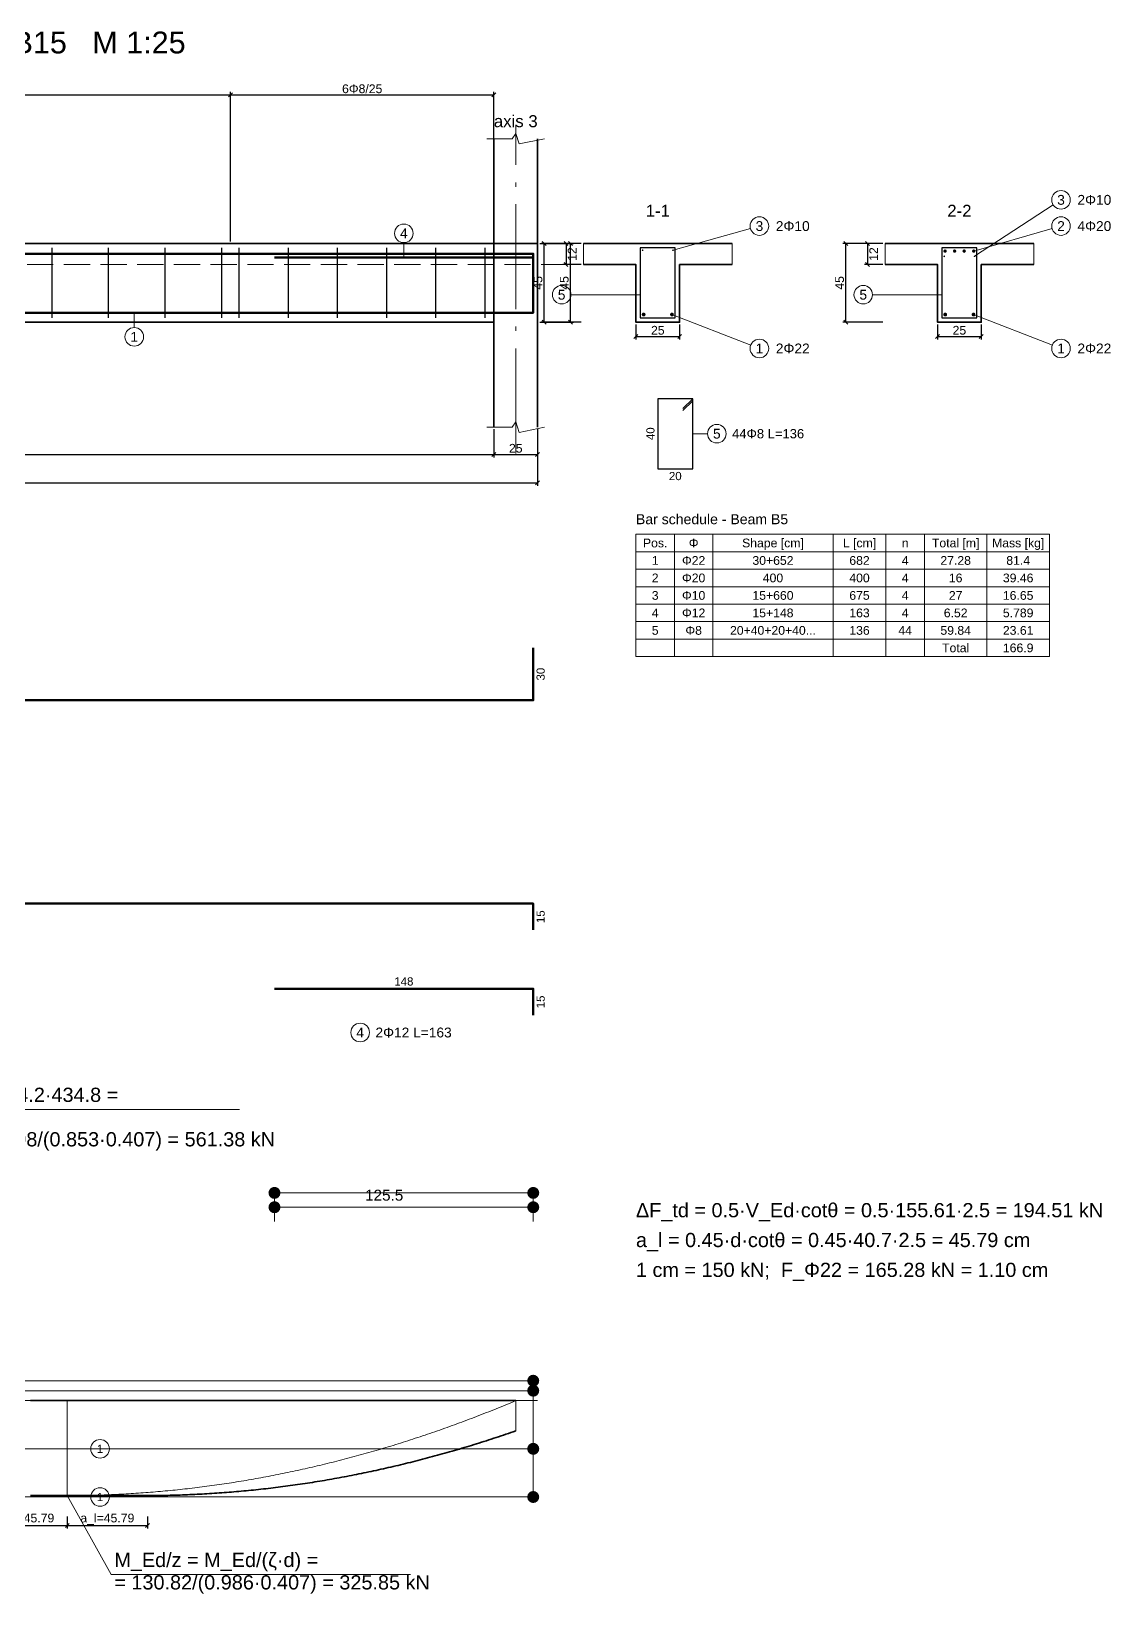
# Model space of a CAD drawing. Header units: millimetres. Extents: x -455 to 11942, y -2742 to 3320.
# Drawn here: x 2694 to 3312, y -2313 to -1420 of the extents above; entities that cross this region are included whole.
import ezdxf
from ezdxf.enums import TextEntityAlignment as Align

# ---------------------------------------------------------------- set-up
doc = ezdxf.new("R2010")
doc.units = ezdxf.units.MM
doc.linetypes.add('RC_AXIS', pattern=[82.5, 60, -10, 2.5, -10])
doc.linetypes.add('RC_DASHED', pattern=[21, 15, -6])
for name, color, linetype, lineweight in [('D-AXIS', 2, 'RC_AXIS', 13), ('D-BARS', 1, 'Continuous', 50), ('D-CONCRETE', 7, 'Continuous', 35), ('D-DIM', 3, 'Continuous', 18), ('D-HIDDEN', 8, 'RC_DASHED', 13), ('D-LINKS', 5, 'Continuous', 25), ('D-TEXT', 7, 'Continuous', 18)]:
    doc.layers.add(name, color=color, linetype=linetype, lineweight=lineweight)
doc.styles.add('RC_TEXT', font='arial.ttf')
doc.dimstyles.new('RC_D25', dxfattribs={"dimtxt": 5, "dimasz": 2.25, "dimexe": 1.75, "dimexo": 1.25, "dimgap": 1, "dimtad": 1, "dimdec": 1, "dimdsep": 46, "dimtxsty": 'RC_TEXT', "dimblk": 'OBLIQUE', "dimcen": 2.5, "dimclrd": 3, "dimclre": 3, "dimclrt": 3, "dimazin": 3, "dimtfac": 1, "dimtmove": 2, "dimatfit": 3})

# ---------------------------------------------------------------- blocks, each defined once
blk = doc.blocks.new('_Oblique')
at = {"color": 0, "linetype": 'ByBlock', "lineweight": -2}
blk.add_line((-0.5, -0.5), (0.5, 0.5), dxfattribs=at)

msp = doc.modelspace()

# ---------------------------------------------------------------- hatches: boundary and pattern name
at = {"layer": 'D-BARS'}
h = msp.add_hatch(color=7, dxfattribs=at)
h.dxf.hatch_style = 1
edge = h.paths.add_edge_path()
edge.add_arc((3043.97, -1544.82), 0.5, 0, 360)
h = msp.add_hatch(color=7, dxfattribs=at)
h.dxf.hatch_style = 1
edge = h.paths.add_edge_path()
edge.add_arc((3061.37, -1544.82), 0.5, 0, 360)
h = msp.add_hatch(color=7, dxfattribs=at)
h.dxf.hatch_style = 1
edge = h.paths.add_edge_path()
edge.add_arc((3216.97, -1545.32), 1, 0, 360)
h = msp.add_hatch(color=7, dxfattribs=at)
h.dxf.hatch_style = 1
edge = h.paths.add_edge_path()
edge.add_arc((3222.43, -1545.32), 1, 0, 360)
h = msp.add_hatch(color=7, dxfattribs=at)
h.dxf.hatch_style = 1
edge = h.paths.add_edge_path()
edge.add_arc((3227.9, -1545.32), 1, 0, 360)
h = msp.add_hatch(color=7, dxfattribs=at)
h.dxf.hatch_style = 1
edge = h.paths.add_edge_path()
edge.add_arc((3233.37, -1545.32), 1, 0, 360)
h = msp.add_hatch(color=7, dxfattribs=at)
h.dxf.hatch_style = 1
edge = h.paths.add_edge_path()
edge.add_arc((3216.47, -1548.32), 0.5, 0, 360)
h = msp.add_hatch(color=7, dxfattribs=at)
h.dxf.hatch_style = 1
edge = h.paths.add_edge_path()
edge.add_arc((3233.87, -1548.32), 0.5, 0, 360)
h = msp.add_hatch(color=7, dxfattribs=at)
h.dxf.hatch_style = 1
edge = h.paths.add_edge_path()
edge.add_arc((3044.57, -1581.62), 1.1, 0, 360)
h = msp.add_hatch(color=7, dxfattribs=at)
h.dxf.hatch_style = 1
edge = h.paths.add_edge_path()
edge.add_arc((3060.77, -1581.62), 1.1, 0, 360)
h = msp.add_hatch(color=7, dxfattribs=at)
h.dxf.hatch_style = 1
edge = h.paths.add_edge_path()
edge.add_arc((3217.07, -1581.62), 1.1, 0, 360)
h = msp.add_hatch(color=7, dxfattribs=at)
h.dxf.hatch_style = 1
edge = h.paths.add_edge_path()
edge.add_arc((3233.27, -1581.62), 1.1, 0, 360)
at = {"layer": 'D-TEXT'}
h = msp.add_hatch(color=7, dxfattribs=at)
h.dxf.hatch_style = 1
edge = h.paths.add_edge_path()
edge.add_arc((2833.42, -2084), 3.44, 0, 360)
h = msp.add_hatch(color=7, dxfattribs=at)
h.dxf.hatch_style = 1
edge = h.paths.add_edge_path()
edge.add_arc((2981.42, -2084), 3.44, 0, 360)
h = msp.add_hatch(color=7, dxfattribs=at)
h.dxf.hatch_style = 1
edge = h.paths.add_edge_path()
edge.add_arc((2833.42, -2092.2), 3.44, 0, 360)
h = msp.add_hatch(color=7, dxfattribs=at)
h.dxf.hatch_style = 1
edge = h.paths.add_edge_path()
edge.add_arc((2981.42, -2092.2), 3.44, 0, 360)
h = msp.add_hatch(color=7, dxfattribs=at)
h.dxf.hatch_style = 1
edge = h.paths.add_edge_path()
edge.add_arc((2981.42, -2191.45), 3.44, 0, 360)
h = msp.add_hatch(color=7, dxfattribs=at)
h.dxf.hatch_style = 1
edge = h.paths.add_edge_path()
edge.add_arc((2981.42, -2197.14), 3.44, 0, 360)
h = msp.add_hatch(color=7, dxfattribs=at)
h.dxf.hatch_style = 1
edge = h.paths.add_edge_path()
edge.add_arc((2981.42, -2230.38), 3.44, 0, 360)
h = msp.add_hatch(color=7, dxfattribs=at)
h.dxf.hatch_style = 1
edge = h.paths.add_edge_path()
edge.add_arc((2981.42, -2257.93), 3.44, 0, 360)

# ---------------------------------------------------------------- linework, layer by layer
at = {"layer": 'D-AXIS'}
msp.add_line((2971.42, -1661.02), (2971.42, -1473.02), dxfattribs=at)
at = {"layer": 'D-BARS'}
for points in [[(2321.42, -1546.82), (2981.42, -1546.82), (2981.42, -1561.82)], [(2329.42, -1580.62), (2981.42, -1580.62), (2981.42, -1550.62)], [(2833.42, -1548.92), (2981.42, -1548.92), (2981.42, -1563.92)], [(2329.42, -1802.27), (2981.42, -1802.27), (2981.42, -1772.27)], [(2321.42, -1918.52), (2981.42, -1918.52), (2981.42, -1933.52)], [(2833.42, -1967.27), (2981.42, -1967.27), (2981.42, -1982.27)]]:
    msp.add_lwpolyline(points, dxfattribs=at)
at = {"layer": 'D-CONCRETE'}
for p, q in [((2958.92, -1646.02), (2958.92, -1481.02)), ((2983.92, -1646.02), (2983.92, -1481.02)), ((1698.92, -1541.02), (2983.92, -1541.02)), ((3010.17, -1541.02), (3095.17, -1541.02)), ((3182.67, -1541.02), (3267.67, -1541.02)), ((2356.42, -1586.02), (2958.92, -1586.02))]:
    msp.add_line(p, q, dxfattribs=at)
for points in [[(3010.17, -1553.02), (3040.17, -1553.02), (3040.17, -1586.02), (3065.17, -1586.02), (3065.17, -1553.02), (3095.17, -1553.02)], [(3182.67, -1553.02), (3212.67, -1553.02), (3212.67, -1586.02), (3237.67, -1586.02), (3237.67, -1553.02), (3267.67, -1553.02)], [(2693.91, -2202.83), (2695.31, -2202.83), (2696.71, -2202.83), (2698.11, -2202.83), (2699.51, -2202.83), (2700.92, -2202.83), (2702.32, -2202.83), (2703.72, -2202.83), (2705.12, -2202.83), (2706.52, -2202.83), (2707.92, -2202.83), (2709.33, -2202.83), (2710.73, -2202.83), (2712.13, -2202.83), (2713.53, -2202.83), (2714.93, -2202.83), (2716.33, -2202.83), (2717.73, -2202.83), (2719.14, -2202.83), (2720.54, -2202.83), (2721.94, -2202.83), (2723.34, -2202.83), (2724.74, -2202.83), (2726.14, -2202.83), (2727.55, -2202.83), (2728.95, -2202.83), (2730.35, -2202.83), (2731.75, -2202.83), (2733.15, -2202.83), (2734.55, -2202.83), (2735.95, -2202.83), (2737.36, -2202.83), (2738.76, -2202.83), (2740.16, -2202.83), (2741.56, -2202.83), (2742.96, -2202.83), (2744.36, -2202.83), (2745.77, -2202.83), (2747.17, -2202.83), (2748.57, -2202.83), (2749.97, -2202.83), (2751.37, -2202.83), (2752.77, -2202.83), (2754.18, -2202.83), (2755.58, -2202.83), (2756.98, -2202.83), (2758.38, -2202.83), (2759.78, -2202.83), (2761.18, -2202.83), (2762.58, -2202.83), (2763.99, -2202.83), (2765.39, -2202.83), (2766.79, -2202.83), (2768.19, -2202.83), (2769.59, -2202.83), (2770.99, -2202.83), (2772.4, -2202.83), (2773.8, -2202.83), (2775.2, -2202.83), (2776.6, -2202.83), (2778, -2202.83), (2779.4, -2202.83), (2780.8, -2202.83), (2782.21, -2202.83), (2783.61, -2202.83), (2785.01, -2202.83), (2786.41, -2202.83), (2787.81, -2202.83), (2789.21, -2202.83), (2790.62, -2202.83), (2792.02, -2202.83), (2793.42, -2202.83), (2794.82, -2202.83), (2796.22, -2202.83), (2797.62, -2202.83), (2799.03, -2202.83), (2800.43, -2202.83), (2801.83, -2202.83), (2803.23, -2202.83), (2804.63, -2202.83), (2806.03, -2202.83), (2807.43, -2202.83), (2808.84, -2202.83), (2810.24, -2202.83), (2811.64, -2202.83), (2813.04, -2202.83), (2814.44, -2202.83), (2815.84, -2202.83), (2817.25, -2202.83), (2818.65, -2202.83), (2820.05, -2202.83), (2821.45, -2202.83), (2822.85, -2202.83), (2824.25, -2202.83), (2825.65, -2202.83), (2827.06, -2202.83), (2828.46, -2202.83), (2829.86, -2202.83), (2831.26, -2202.83), (2832.66, -2202.83), (2834.06, -2202.83), (2835.47, -2202.83), (2836.87, -2202.83), (2838.27, -2202.83), (2839.67, -2202.83), (2841.07, -2202.83), (2842.47, -2202.83), (2843.87, -2202.83), (2845.28, -2202.83), (2846.68, -2202.83), (2848.08, -2202.83), (2849.48, -2202.83), (2850.88, -2202.83), (2852.28, -2202.83), (2853.69, -2202.83), (2855.09, -2202.83), (2856.49, -2202.83), (2857.89, -2202.83), (2859.29, -2202.83), (2860.69, -2202.83), (2862.1, -2202.83), (2863.5, -2202.83), (2864.9, -2202.83), (2866.3, -2202.83), (2867.7, -2202.83), (2869.1, -2202.83), (2870.5, -2202.83), (2871.91, -2202.83), (2873.31, -2202.83), (2874.71, -2202.83), (2876.11, -2202.83), (2877.51, -2202.83), (2878.91, -2202.83), (2880.32, -2202.83), (2881.72, -2202.83), (2883.12, -2202.83), (2884.52, -2202.83), (2885.92, -2202.83), (2887.32, -2202.83), (2888.72, -2202.83), (2890.13, -2202.83), (2891.53, -2202.83), (2892.93, -2202.83), (2894.33, -2202.83), (2895.73, -2202.83), (2897.13, -2202.83), (2898.54, -2202.83), (2899.94, -2202.83), (2901.34, -2202.83), (2902.74, -2202.83), (2904.14, -2202.83), (2905.54, -2202.83), (2906.94, -2202.83), (2908.35, -2202.83), (2909.75, -2202.83), (2911.15, -2202.83), (2912.55, -2202.83), (2913.95, -2202.83), (2915.35, -2202.83), (2916.76, -2202.83), (2918.16, -2202.83), (2919.56, -2202.83), (2920.96, -2202.83), (2922.36, -2202.83), (2923.76, -2202.83), (2925.17, -2202.83), (2926.57, -2202.83), (2927.97, -2202.83), (2929.37, -2202.83), (2930.77, -2202.83), (2932.17, -2202.83), (2933.57, -2202.83), (2934.98, -2202.83), (2936.38, -2202.83), (2937.78, -2202.83), (2939.18, -2202.83), (2940.58, -2202.83), (2941.98, -2202.83), (2943.39, -2202.83), (2944.79, -2202.83), (2946.19, -2202.83), (2947.59, -2202.83), (2948.99, -2202.83), (2950.39, -2202.83), (2951.79, -2202.83), (2953.2, -2202.83), (2954.6, -2202.83), (2956, -2202.83), (2957.4, -2202.83), (2958.8, -2202.83), (2960.2, -2202.83), (2961.61, -2202.83), (2963.01, -2202.83), (2964.41, -2202.83), (2965.81, -2202.83), (2967.21, -2202.83), (2968.61, -2202.83), (2970.02, -2202.83), (2971.42, -2202.83)], [(2693.91, -2257.14), (2695.31, -2257.14), (2696.71, -2257.14), (2698.11, -2257.14), (2699.51, -2257.14), (2700.92, -2257.14), (2702.32, -2257.14), (2703.72, -2257.14), (2705.12, -2257.14), (2706.52, -2257.14), (2707.92, -2257.14), (2709.33, -2257.14), (2710.73, -2257.14), (2712.13, -2257.14), (2713.53, -2257.14), (2714.93, -2257.14), (2716.33, -2257.14), (2717.73, -2257.14), (2719.14, -2257.14), (2720.54, -2257.14), (2721.94, -2257.14), (2723.34, -2257.14), (2724.74, -2257.14), (2726.14, -2257.14), (2727.55, -2257.14), (2728.95, -2257.14), (2730.35, -2257.14), (2731.75, -2257.14), (2733.15, -2257.14), (2734.55, -2257.14), (2735.95, -2257.14), (2737.36, -2257.14), (2738.76, -2257.14), (2740.16, -2257.14), (2741.56, -2257.14), (2742.96, -2257.14), (2744.36, -2257.14), (2745.77, -2257.14), (2747.17, -2257.14), (2748.57, -2257.14), (2749.97, -2257.14), (2751.37, -2257.14), (2752.77, -2257.14), (2754.18, -2257.14), (2755.58, -2257.14), (2756.98, -2257.14), (2758.38, -2257.14), (2759.78, -2257.14), (2761.18, -2257.14), (2762.58, -2257.13), (2763.99, -2257.12), (2765.39, -2257.11), (2766.79, -2257.09), (2768.19, -2257.07), (2769.59, -2257.05), (2770.99, -2257.02), (2772.4, -2257), (2773.8, -2256.96), (2775.2, -2256.93), (2776.6, -2256.89), (2778, -2256.84), (2779.4, -2256.8), (2780.8, -2256.75), (2782.21, -2256.7), (2783.61, -2256.64), (2785.01, -2256.59), (2786.41, -2256.52), (2787.81, -2256.46), (2789.21, -2256.39), (2790.62, -2256.32), (2792.02, -2256.25), (2793.42, -2256.17), (2794.82, -2256.09), (2796.22, -2256), (2797.62, -2255.91), (2799.03, -2255.83), (2800.43, -2255.73), (2801.83, -2255.63), (2803.23, -2255.54), (2804.63, -2255.43), (2806.03, -2255.32), (2807.43, -2255.22), (2808.84, -2255.1), (2810.24, -2254.98), (2811.64, -2254.87), (2813.04, -2254.74), (2814.44, -2254.62), (2815.84, -2254.49), (2817.25, -2254.35), (2818.65, -2254.22), (2820.05, -2254.08), (2821.45, -2253.94), (2822.85, -2253.79), (2824.25, -2253.64), (2825.65, -2253.49), (2827.06, -2253.34), (2828.46, -2253.18), (2829.86, -2253.02), (2831.26, -2252.86), (2832.66, -2252.69), (2834.06, -2252.51), (2835.47, -2252.34), (2836.87, -2252.16), (2838.27, -2251.98), (2839.67, -2251.8), (2841.07, -2251.61), (2842.47, -2251.42), (2843.87, -2251.23), (2845.28, -2251.03), (2846.68, -2250.83), (2848.08, -2250.63), (2849.48, -2250.42), (2850.88, -2250.21), (2852.28, -2250), (2853.69, -2249.78), (2855.09, -2249.56), (2856.49, -2249.34), (2857.89, -2249.11), (2859.29, -2248.88), (2860.69, -2248.65), (2862.1, -2248.42), (2863.5, -2248.18), (2864.9, -2247.93), (2866.3, -2247.69), (2867.7, -2247.44), (2869.1, -2247.19), (2870.5, -2246.94), (2871.91, -2246.68), (2873.31, -2246.42), (2874.71, -2246.15), (2876.11, -2245.88), (2877.51, -2245.61), (2878.91, -2245.34), (2880.32, -2245.06), (2881.72, -2244.78), (2883.12, -2244.5), (2884.52, -2244.21), (2885.92, -2243.92), (2887.32, -2243.63), (2888.72, -2243.33), (2890.13, -2243.03), (2891.53, -2242.72), (2892.93, -2242.42), (2894.33, -2242.11), (2895.73, -2241.8), (2897.13, -2241.48), (2898.54, -2241.16), (2899.94, -2240.84), (2901.34, -2240.51), (2902.74, -2240.18), (2904.14, -2239.85), (2905.54, -2239.52), (2906.94, -2239.18), (2908.35, -2238.83), (2909.75, -2238.49), (2911.15, -2238.14), (2912.55, -2237.79), (2913.95, -2237.44), (2915.35, -2237.08), (2916.76, -2236.72), (2918.16, -2236.35), (2919.56, -2235.98), (2920.96, -2235.61), (2922.36, -2235.24), (2923.76, -2234.86), (2925.17, -2234.48), (2926.57, -2234.1), (2927.97, -2233.71), (2929.37, -2233.32), (2930.77, -2232.93), (2932.17, -2232.53), (2933.57, -2232.13), (2934.98, -2231.73), (2936.38, -2231.32), (2937.78, -2230.91), (2939.18, -2230.5), (2940.58, -2230.08), (2941.98, -2229.66), (2943.39, -2229.24), (2944.79, -2228.82), (2946.19, -2228.39), (2947.59, -2227.95), (2948.99, -2227.52), (2950.39, -2227.08), (2951.79, -2226.64), (2953.2, -2226.2), (2954.6, -2225.74), (2956, -2225.29), (2957.4, -2224.84), (2958.8, -2224.38), (2960.2, -2223.92), (2961.61, -2223.46), (2963.01, -2222.99), (2964.41, -2222.52), (2965.81, -2222.04), (2967.21, -2221.57), (2968.61, -2221.09), (2970.02, -2220.6), (2971.42, -2220.11)]]:
    msp.add_lwpolyline(points, dxfattribs=at)
at = {"layer": 'D-HIDDEN'}
for p, q in [((3010.17, -1541.02), (3010.17, -1553.02)), ((3095.17, -1541.02), (3095.17, -1553.02)), ((3182.67, -1541.02), (3182.67, -1553.02)), ((3267.67, -1541.02), (3267.67, -1553.02)), ((1683.92, -1553.02), (2998.92, -1553.02)), ((2981.42, -2230.38), (2983.92, -2230.38)), ((2981.42, -2257.93), (2983.92, -2257.93))]:
    msp.add_line(p, q, dxfattribs=at)
for points in [[(2954.92, -1481.02), (2969.42, -1481.02), (2971.42, -1478.02), (2973.42, -1484.02), (2987.92, -1481.02)], [(2954.92, -1646.02), (2969.42, -1646.02), (2971.42, -1643.02), (2973.42, -1649.02), (2987.92, -1646.02)]]:
    msp.add_lwpolyline(points, dxfattribs=at)
at = {"layer": 'D-LINKS'}
for p, q in [((2706.21, -1583.52), (2706.21, -1543.52)), ((2738.57, -1583.52), (2738.57, -1543.52)), ((2770.93, -1583.52), (2770.93, -1543.52)), ((2803.29, -1583.52), (2803.29, -1543.52)), ((2813.29, -1583.52), (2813.29, -1543.52)), ((2841.42, -1583.52), (2841.42, -1543.52)), ((2869.54, -1583.52), (2869.54, -1543.52)), ((2897.67, -1583.52), (2897.67, -1543.52)), ((2925.79, -1583.52), (2925.79, -1543.52)), ((2953.92, -1583.52), (2953.92, -1543.52)), ((3072.67, -1629.77), (3067.07, -1635.37)), ((3072.67, -1630.97), (3067.07, -1636.57))]:
    msp.add_line(p, q, dxfattribs=at)
for points in [[(3042.67, -1583.52), (3062.67, -1583.52), (3062.67, -1543.52), (3042.67, -1543.52)], [(3215.17, -1583.52), (3235.17, -1583.52), (3235.17, -1543.52), (3215.17, -1543.52)], [(3052.67, -1669.77), (3072.67, -1669.77), (3072.67, -1629.77), (3052.67, -1629.77)]]:
    msp.add_lwpolyline(points, close=True, dxfattribs=at)
at = {"layer": 'D-TEXT'}
for p, q in [((3278.84, -1518.92), (3233.87, -1548.32)), ((3105.67, -1532.45), (3061.37, -1544.82)), ((3278.18, -1532.48), (3233.37, -1545.32)), ((2907.42, -1540.48), (2907.42, -1548.92)), ((3002.98, -1570.27), (3042.67, -1570.27)), ((3175.48, -1570.27), (3215.17, -1570.27)), ((2753.22, -1589.05), (2753.22, -1580.62)), ((3105.84, -1599.1), (3060.77, -1581.62)), ((3278.34, -1599.1), (3233.27, -1581.62)), ((3081.1, -1649.77), (3072.67, -1649.77)), ((3040.17, -1707.27), (3276.67, -1707.27)), ((3040.17, -1707.27), (3040.17, -1777.27)), ((3062.17, -1707.27), (3062.17, -1777.27)), ((3084.17, -1707.27), (3084.17, -1777.27)), ((3152.92, -1707.27), (3152.92, -1777.27)), ((3183.17, -1707.27), (3183.17, -1777.27)), ((3205.17, -1707.27), (3205.17, -1777.27)), ((3240.92, -1707.27), (3240.92, -1777.27)), ((3276.67, -1707.27), (3276.67, -1777.27)), ((3040.17, -1717.27), (3276.67, -1717.27)), ((3040.17, -1727.27), (3276.67, -1727.27)), ((3040.17, -1737.27), (3276.67, -1737.27)), ((3040.17, -1747.27), (3276.67, -1747.27)), ((3040.17, -1757.27), (3276.67, -1757.27)), ((3040.17, -1767.27), (3276.67, -1767.27)), ((3040.17, -1777.27), (3276.67, -1777.27)), ((2541.42, -2036.27), (2813.44, -2036.27)), ((2833.42, -2084), (2981.42, -2084)), ((2833.42, -2100.39), (2833.42, -2084)), ((2981.42, -2100.39), (2981.42, -2084)), ((2833.42, -2092.2), (2981.42, -2092.2)), ((2958.92, -2092.2), (2833.42, -2092.2)), ((1701.42, -2191.45), (2981.42, -2191.45)), ((1701.42, -2197.14), (2981.42, -2197.14)), ((2981.42, -2202.83), (2981.42, -2191.45)), ((1698.92, -2202.83), (2983.92, -2202.83)), ((2714.93, -2202.83), (2714.93, -2257.14)), ((2971.42, -2202.83), (2971.42, -2220.11)), ((2981.42, -2202.83), (2981.42, -2257.93)), ((1701.42, -2230.38), (2981.42, -2230.38)), ((1701.42, -2257.93), (2981.42, -2257.93))]:
    msp.add_line(p, q, dxfattribs=at)
for points in [[(2693.91, -2256.81), (2695.31, -2256.85), (2696.71, -2256.89), (2698.11, -2256.93), (2699.51, -2256.97), (2700.92, -2257), (2702.32, -2257.03), (2703.72, -2257.06), (2705.12, -2257.08), (2706.52, -2257.09), (2707.92, -2257.11), (2709.33, -2257.12), (2710.73, -2257.13), (2712.13, -2257.14), (2713.53, -2257.14), (2714.93, -2257.14), (2716.33, -2257.14), (2717.73, -2257.13), (2719.14, -2257.12), (2720.54, -2257.11), (2721.94, -2257.09), (2723.34, -2257.07), (2724.74, -2257.05), (2726.14, -2257.02), (2727.55, -2257), (2728.95, -2256.96), (2730.35, -2256.93), (2731.75, -2256.89), (2733.15, -2256.84), (2734.55, -2256.8), (2735.95, -2256.75), (2737.36, -2256.7), (2738.76, -2256.64), (2740.16, -2256.59), (2741.56, -2256.52), (2742.96, -2256.46), (2744.36, -2256.39), (2745.77, -2256.32), (2747.17, -2256.25), (2748.57, -2256.17), (2749.97, -2256.09), (2751.37, -2256), (2752.77, -2255.91), (2754.18, -2255.83), (2755.58, -2255.73), (2756.98, -2255.63), (2758.38, -2255.54), (2759.78, -2255.43), (2761.18, -2255.32), (2762.58, -2255.22), (2763.99, -2255.1), (2765.39, -2254.98), (2766.79, -2254.87), (2768.19, -2254.74), (2769.59, -2254.62), (2770.99, -2254.49), (2772.4, -2254.35), (2773.8, -2254.22), (2775.2, -2254.08), (2776.6, -2253.94), (2778, -2253.79), (2779.4, -2253.64), (2780.8, -2253.49), (2782.21, -2253.34), (2783.61, -2253.18), (2785.01, -2253.02), (2786.41, -2252.86), (2787.81, -2252.69), (2789.21, -2252.51), (2790.62, -2252.34), (2792.02, -2252.16), (2793.42, -2251.98), (2794.82, -2251.8), (2796.22, -2251.61), (2797.62, -2251.42), (2799.03, -2251.23), (2800.43, -2251.03), (2801.83, -2250.83), (2803.23, -2250.63), (2804.63, -2250.42), (2806.03, -2250.21), (2807.43, -2250), (2808.84, -2249.78), (2810.24, -2249.56), (2811.64, -2249.34), (2813.04, -2249.11), (2814.44, -2248.88), (2815.84, -2248.65), (2817.25, -2248.42), (2818.65, -2248.18), (2820.05, -2247.93), (2821.45, -2247.69), (2822.85, -2247.44), (2824.25, -2247.19), (2825.65, -2246.94), (2827.06, -2246.68), (2828.46, -2246.42), (2829.86, -2246.15), (2831.26, -2245.88), (2832.66, -2245.61), (2834.06, -2245.34), (2835.47, -2245.06), (2836.87, -2244.78), (2838.27, -2244.5), (2839.67, -2244.21), (2841.07, -2243.92), (2842.47, -2243.63), (2843.87, -2243.33), (2845.28, -2243.03), (2846.68, -2242.72), (2848.08, -2242.42), (2849.48, -2242.11), (2850.88, -2241.8), (2852.28, -2241.48), (2853.69, -2241.16), (2855.09, -2240.84), (2856.49, -2240.51), (2857.89, -2240.18), (2859.29, -2239.85), (2860.69, -2239.52), (2862.1, -2239.18), (2863.5, -2238.83), (2864.9, -2238.49), (2866.3, -2238.14), (2867.7, -2237.79), (2869.1, -2237.44), (2870.5, -2237.08), (2871.91, -2236.72), (2873.31, -2236.35), (2874.71, -2235.98), (2876.11, -2235.61), (2877.51, -2235.24), (2878.91, -2234.86), (2880.32, -2234.48), (2881.72, -2234.1), (2883.12, -2233.71), (2884.52, -2233.32), (2885.92, -2232.93), (2887.32, -2232.53), (2888.72, -2232.13), (2890.13, -2231.73), (2891.53, -2231.32), (2892.93, -2230.91), (2894.33, -2230.5), (2895.73, -2230.08), (2897.13, -2229.66), (2898.54, -2229.24), (2899.94, -2228.82), (2901.34, -2228.39), (2902.74, -2227.95), (2904.14, -2227.52), (2905.54, -2227.08), (2906.94, -2226.64), (2908.35, -2226.2), (2909.75, -2225.74), (2911.15, -2225.29), (2912.55, -2224.84), (2913.95, -2224.38), (2915.35, -2223.92), (2916.76, -2223.46), (2918.16, -2222.99), (2919.56, -2222.52), (2920.96, -2222.04), (2922.36, -2221.57), (2923.76, -2221.09), (2925.17, -2220.6), (2926.57, -2220.11), (2927.97, -2219.63), (2929.37, -2219.13), (2930.77, -2218.63), (2932.17, -2218.14), (2933.57, -2217.63), (2934.98, -2217.13), (2936.38, -2216.62), (2937.78, -2216.1), (2939.18, -2215.59), (2940.58, -2215.07), (2941.98, -2214.55), (2943.39, -2214.02), (2944.79, -2213.49), (2946.19, -2212.96), (2947.59, -2212.43), (2948.99, -2211.89), (2950.39, -2211.34), (2951.79, -2210.8), (2953.2, -2210.25), (2954.6, -2209.7), (2956, -2209.15), (2957.4, -2208.59), (2958.8, -2208.03), (2960.2, -2207.46), (2961.61, -2206.89), (2963.01, -2206.33), (2964.41, -2205.75), (2965.81, -2205.17), (2967.21, -2204.59), (2968.61, -2204.01), (2970.02, -2203.42), (2971.42, -2202.83)], [(2693.91, -2202.83), (2695.31, -2202.83), (2696.71, -2202.83), (2698.11, -2202.83), (2699.51, -2202.83), (2700.92, -2202.83), (2702.32, -2202.83), (2703.72, -2202.83), (2705.12, -2202.83), (2706.52, -2202.83), (2707.92, -2202.83), (2709.33, -2202.83), (2710.73, -2202.83), (2712.13, -2202.83), (2713.53, -2202.83), (2714.93, -2202.83), (2716.33, -2202.83), (2717.73, -2202.83), (2719.14, -2202.83), (2720.54, -2202.83), (2721.94, -2202.83), (2723.34, -2202.83), (2724.74, -2202.83), (2726.14, -2202.83), (2727.55, -2202.83), (2728.95, -2202.83), (2730.35, -2202.83), (2731.75, -2202.83), (2733.15, -2202.83), (2734.55, -2202.83), (2735.95, -2202.83), (2737.36, -2202.83), (2738.76, -2202.83), (2740.16, -2202.83), (2741.56, -2202.83), (2742.96, -2202.83), (2744.36, -2202.83), (2745.77, -2202.83), (2747.17, -2202.83), (2748.57, -2202.83), (2749.97, -2202.83), (2751.37, -2202.83), (2752.77, -2202.83), (2754.18, -2202.83), (2755.58, -2202.83), (2756.98, -2202.83), (2758.38, -2202.83), (2759.78, -2202.83), (2761.18, -2202.83), (2762.58, -2202.83), (2763.99, -2202.83), (2765.39, -2202.83), (2766.79, -2202.83), (2768.19, -2202.83), (2769.59, -2202.83), (2770.99, -2202.83), (2772.4, -2202.83), (2773.8, -2202.83), (2775.2, -2202.83), (2776.6, -2202.83), (2778, -2202.83), (2779.4, -2202.83), (2780.8, -2202.83), (2782.21, -2202.83), (2783.61, -2202.83), (2785.01, -2202.83), (2786.41, -2202.83), (2787.81, -2202.83), (2789.21, -2202.83), (2790.62, -2202.83), (2792.02, -2202.83), (2793.42, -2202.83), (2794.82, -2202.83), (2796.22, -2202.83), (2797.62, -2202.83), (2799.03, -2202.83), (2800.43, -2202.83), (2801.83, -2202.83), (2803.23, -2202.83), (2804.63, -2202.83), (2806.03, -2202.83), (2807.43, -2202.83), (2808.84, -2202.83), (2810.24, -2202.83), (2811.64, -2202.83), (2813.04, -2202.83), (2814.44, -2202.83), (2815.84, -2202.83), (2817.25, -2202.83), (2818.65, -2202.83), (2820.05, -2202.83), (2821.45, -2202.83), (2822.85, -2202.83), (2824.25, -2202.83), (2825.65, -2202.83), (2827.06, -2202.83), (2828.46, -2202.83), (2829.86, -2202.83), (2831.26, -2202.83), (2832.66, -2202.83), (2834.06, -2202.83), (2835.47, -2202.83), (2836.87, -2202.83), (2838.27, -2202.83), (2839.67, -2202.83), (2841.07, -2202.83), (2842.47, -2202.83), (2843.87, -2202.83), (2845.28, -2202.83), (2846.68, -2202.83), (2848.08, -2202.83), (2849.48, -2202.83), (2850.88, -2202.83), (2852.28, -2202.83), (2853.69, -2202.83), (2855.09, -2202.83), (2856.49, -2202.83), (2857.89, -2202.83), (2859.29, -2202.83), (2860.69, -2202.83), (2862.1, -2202.83), (2863.5, -2202.83), (2864.9, -2202.83), (2866.3, -2202.83), (2867.7, -2202.83), (2869.1, -2202.83), (2870.5, -2202.83), (2871.91, -2202.83), (2873.31, -2202.83), (2874.71, -2202.83), (2876.11, -2202.83), (2877.51, -2202.83), (2878.91, -2202.83), (2880.32, -2202.83), (2881.72, -2202.83), (2883.12, -2202.83), (2884.52, -2202.83), (2885.92, -2202.83), (2887.32, -2202.83), (2888.72, -2202.83), (2890.13, -2202.83), (2891.53, -2202.83), (2892.93, -2202.83), (2894.33, -2202.83), (2895.73, -2202.83), (2897.13, -2202.83), (2898.54, -2202.83), (2899.94, -2202.83), (2901.34, -2202.83), (2902.74, -2202.83), (2904.14, -2202.83), (2905.54, -2202.83), (2906.94, -2202.83), (2908.35, -2202.83), (2909.75, -2202.83), (2911.15, -2202.83), (2912.55, -2202.83), (2913.95, -2202.83), (2915.35, -2202.83), (2916.76, -2202.83), (2918.16, -2202.83), (2919.56, -2202.83), (2920.96, -2202.83), (2922.36, -2202.83), (2923.76, -2202.83), (2925.17, -2202.83), (2926.57, -2202.83), (2927.97, -2202.83), (2929.37, -2202.83), (2930.77, -2202.83), (2932.17, -2202.83), (2933.57, -2202.83), (2934.98, -2202.83), (2936.38, -2202.83), (2937.78, -2202.83), (2939.18, -2202.83), (2940.58, -2202.83), (2941.98, -2202.83), (2943.39, -2202.83), (2944.79, -2202.83), (2946.19, -2202.83), (2947.59, -2202.83), (2948.99, -2202.83), (2950.39, -2202.83), (2951.79, -2202.83), (2953.2, -2202.83), (2954.6, -2202.83), (2956, -2202.83), (2957.4, -2202.83), (2958.8, -2202.83), (2960.2, -2202.83), (2961.61, -2202.83), (2963.01, -2202.83), (2964.41, -2202.83), (2965.81, -2202.83), (2967.21, -2202.83), (2968.61, -2202.83), (2970.02, -2202.83), (2971.42, -2202.83)], [(2714.93, -2257.14), (2739.93, -2302.3), (2911.21, -2302.3)]]:
    msp.add_lwpolyline(points, dxfattribs=at)
for centre in [(3283.29, -1516.02), (3110.79, -1531.02), (3283.29, -1531.02), (2907.42, -1535.17), (2997.67, -1570.27), (3170.17, -1570.27), (2753.22, -1594.37), (3110.79, -1601.02), (3283.29, -1601.02), (3086.42, -1649.77), (2882.42, -1992.27), (2733.68, -2230.38), (2733.68, -2257.93)]:
    msp.add_circle(centre, 5.31, dxfattribs=at)

# ---------------------------------------------------------------- texts
at = {"layer": 'D-TEXT', "style": 'RC_TEXT'}
for s, height, p in [('BEAM B5 - CONTINUOUS BEAM OVER THE FRAME BEAM B15   M 1:25', 12.5, (2492.03, -1426.02)), ('axis 3', 6.875, (2971.42, -1471.02)), ('1-1', 6.875, (3052.67, -1522.27)), ('2-2', 6.875, (3225.17, -1522.27)), ('3', 5.62, (3283.29, -1516.02)), ('3', 5.62, (3110.79, -1531.02)), ('2', 5.62, (3283.29, -1531.02)), ('4', 5.62, (2907.42, -1535.17)), ('5', 5.62, (2997.67, -1570.27)), ('5', 5.62, (3170.17, -1570.27)), ('1', 5.62, (2753.22, -1594.37)), ('1', 5.62, (3110.79, -1601.02)), ('1', 5.62, (3283.29, -1601.02)), ('5', 5.62, (3086.42, -1649.77)), ('20', 4.688, (3062.67, -1673.99)), ('Pos.', 5, (3051.17, -1712.27)), ('Φ', 5, (3073.17, -1712.27)), ('Shape [cm]', 5, (3118.54, -1712.27)), ('L [cm]', 5, (3168.04, -1712.27)), ('n', 5, (3194.17, -1712.27)), ('Total [m]', 5, (3223.04, -1712.27)), ('Mass [kg]', 5, (3258.79, -1712.27)), ('1', 5, (3051.17, -1722.27)), ('Φ22', 5, (3073.17, -1722.27)), ('30+652', 5, (3118.54, -1722.27)), ('682', 5, (3168.04, -1722.27)), ('4', 5, (3194.17, -1722.27)), ('27.28', 5, (3223.04, -1722.27)), ('81.4', 5, (3258.79, -1722.27)), ('2', 5, (3051.17, -1732.27)), ('Φ20', 5, (3073.17, -1732.27)), ('400', 5, (3118.54, -1732.27)), ('400', 5, (3168.04, -1732.27)), ('4', 5, (3194.17, -1732.27)), ('16', 5, (3223.04, -1732.27)), ('39.46', 5, (3258.79, -1732.27)), ('3', 5, (3051.17, -1742.27)), ('Φ10', 5, (3073.17, -1742.27)), ('15+660', 5, (3118.54, -1742.27)), ('675', 5, (3168.04, -1742.27)), ('4', 5, (3194.17, -1742.27)), ('27', 5, (3223.04, -1742.27)), ('16.65', 5, (3258.79, -1742.27)), ('4', 5, (3051.17, -1752.27)), ('Φ12', 5, (3073.17, -1752.27)), ('15+148', 5, (3118.54, -1752.27)), ('163', 5, (3168.04, -1752.27)), ('4', 5, (3194.17, -1752.27)), ('6.52', 5, (3223.04, -1752.27)), ('5.789', 5, (3258.79, -1752.27)), ('5', 5, (3051.17, -1762.27)), ('Φ8', 5, (3073.17, -1762.27)), ('20+40+20+40...', 5, (3118.54, -1762.27)), ('136', 5, (3168.04, -1762.27)), ('44', 5, (3194.17, -1762.27)), ('59.84', 5, (3223.04, -1762.27)), ('23.61', 5, (3258.79, -1762.27)), ('Total', 5, (3223.04, -1772.27)), ('166.9', 5, (3258.79, -1772.27)), ('148', 4.688, (2907.42, -1963.05)), ('4', 5.62, (2882.42, -1992.27)), ('125.5', 6.25, (2896.17, -2085.32)), ('1', 4.68, (2733.68, -2230.38)), ('1', 4.68, (2733.68, -2257.93))]:
    msp.add_text(s, height=height, dxfattribs=at).set_placement(p, align=Align.MIDDLE_CENTER)
for s, height, p in [('2Φ10', 5.625, (3292.67, -1516.02)), ('2Φ10', 5.625, (3120.17, -1531.02)), ('4Φ20', 5.625, (3292.67, -1531.02)), ('2Φ22', 5.625, (3120.17, -1601.02)), ('2Φ22', 5.625, (3292.67, -1601.02)), ('44Φ8 L=136', 5.312, (3095.17, -1649.77)), ('2Φ12 L=163', 5.625, (2891.17, -1992.27))]:
    msp.add_text(s, height=height, dxfattribs=at).set_placement(p, align=Align.MIDDLE_LEFT)
for s, rotation, p in [('40', 90, (3048.45, -1649.77)), ('30', 90, (2985.64, -1787.27)), ('15', -270, (2985.64, -1926.02)), ('15', -270, (2985.64, -1974.77))]:
    msp.add_text(s, height=4.688, rotation=rotation, dxfattribs=at).set_placement(p, align=Align.MIDDLE_CENTER)
for s, height, p in [('Bar schedule - Beam B5', 5.75, (3040.17, -1703.27)), ('F_Φ20 = A_s,Φ20·f_yd = 314.2·434.8 =', 8.125, (2543.29, -2034.39)), ('M_Ed/z = M_Ed/(ζ·d) = 194.98/(0.853·0.407) = 561.38 kN', 8.125, (2543.29, -2059.83)), ('ΔF_td = 0.5·V_Ed·cotθ = 0.5·155.61·2.5 = 194.51 kN', 8.125, (3040.17, -2100.39)), ('a_l = 0.45·d·cotθ = 0.45·40.7·2.5 = 45.79 cm', 8.125, (3040.17, -2117.45)), ('1 cm = 150 kN;  F_Φ22 = 165.28 kN = 1.10 cm', 8.125, (3040.17, -2134.52)), ('M_Ed/z = M_Ed/(ζ·d) =', 8.125, (2741.81, -2300.43)), ('= 130.82/(0.986·0.407) = 325.85 kN', 8.125, (2741.81, -2313.27))]:
    msp.add_text(s, height=height, dxfattribs=at).set_placement(p, align=Align.BOTTOM_LEFT)

# ---------------------------------------------------------------- dimensions: what is measured, and where the dimension line sits
at = {"layer": 'D-DIM'}
for base, p1, p2, text in [((2507.04, -1456.02), (2507.04, -1541.02), (2808.29, -1541.02), '10Φ8/30'), ((2808.29, -1456.02), (2808.29, -1541.02), (2958.92, -1541.02), '6Φ8/25'), ((2669.14, -2274.18), (2669.14, -2267.93), (2714.93, -2267.93), 'a_l=45.79'), ((2714.93, -2274.18), (2714.93, -2267.93), (2760.72, -2267.93), 'a_l=45.79')]:
    msp.add_linear_dim(base=base, p1=p1, p2=p2, text=text, dimstyle='RC_D25', dxfattribs=at).render()
for base, p1, p2 in [((2987.67, -1586.02), (3010.17, -1586.02), (3010.17, -1541.02)), ((3002.67, -1586.02), (2983.92, -1586.02), (2983.92, -1541.02)), ((3000.17, -1541.02), (3010.17, -1541.02), (3010.17, -1553.02)), ((3160.17, -1586.02), (3182.67, -1586.02), (3182.67, -1541.02)), ((3172.67, -1541.02), (3182.67, -1541.02), (3182.67, -1553.02))]:
    msp.add_linear_dim(base=base, p1=p1, p2=p2, angle=90, dimstyle='RC_D25', dxfattribs=at).render()
for base, p1, p2 in [((3040.17, -1594.14), (3040.17, -1586.02), (3065.17, -1586.02)), ((3212.67, -1594.14), (3212.67, -1586.02), (3237.67, -1586.02)), ((1698.92, -1677.89), (1698.92, -1646.02), (2983.92, -1646.02)), ((2356.42, -1661.64), (2356.42, -1646.02), (2958.92, -1646.02)), ((2958.92, -1661.64), (2958.92, -1646.02), (2983.92, -1646.02))]:
    msp.add_linear_dim(base=base, p1=p1, p2=p2, dimstyle='RC_D25', dxfattribs=at).render()

doc.saveas('drawing.dxf')
